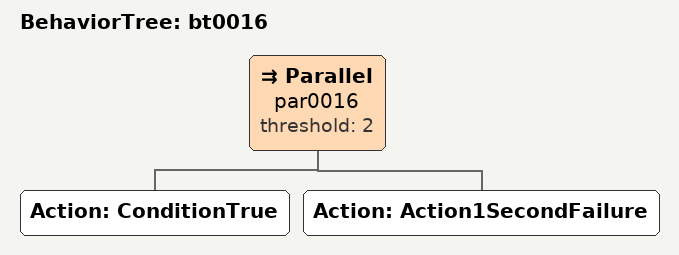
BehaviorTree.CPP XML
<root>

  <BehaviorTree ID="bt0016">
    <Parallel name="par0016" threshold="2">
      <Action ID="ConditionTrue" />
      <Action ID="Action1SecondFailure" />
    </Parallel>
  </BehaviorTree>

</root>
